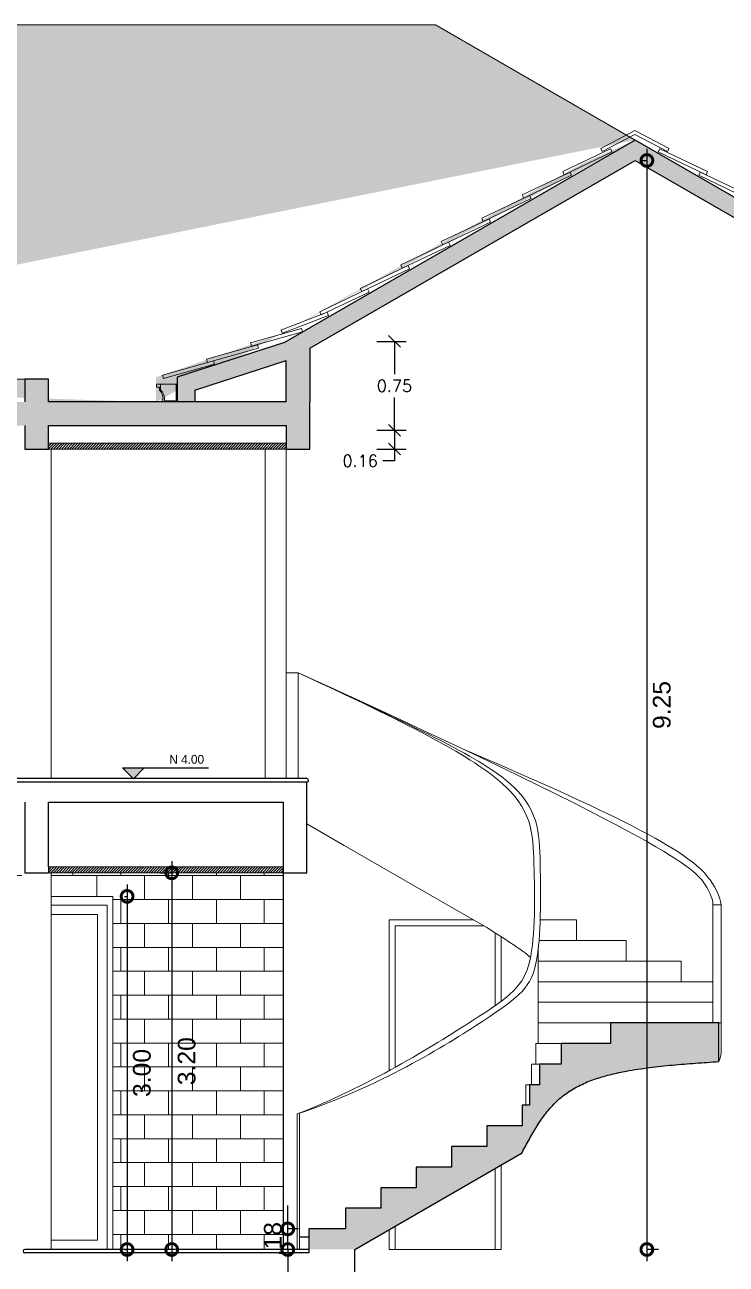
# Model space of a CAD drawing. Header units: metres. Extents: x -44 to 358, y -286 to 66.
# Drawn here: x 332.68 to 338.63, y 6.51 to 17.04 of the extents above; entities that cross this region are included whole.
import ezdxf

# ---------------------------------------------------------------- set-up
doc = ezdxf.new("R2010")
doc.units = ezdxf.units.M
doc.header["$LTSCALE"] = 0.3
doc.header["$PDMODE"] = 3
doc.linetypes.add('CONTINU', pattern=[0])
for name, color, linetype, lineweight in [('A-WALL', 7, 'Continuous', 30), ('corte', 7, 'Continuous', 30), ('S-STRS', 7, 'Continuous', 9), ('SE-2', 252, 'Continuous', 9), ('SE-3', 253, 'Continuous', 5), ('SE-4', 254, 'Continuous', 0)]:
    doc.layers.add(name, color=color, linetype=linetype, lineweight=lineweight)
for name, color, linetype in [('DIMENSIONES', 7, 'Continuous'), ('DIMTEXTO', 4, 'Continuous'), ('TEXTOS', 4, 'Continuous')]:
    doc.layers.add(name, color=color, linetype=linetype)
doc.layers.add('PUERTA', color=2, linetype='Continuous', plot=False)
doc.layers.add('RELLENO SECCION', color=8, linetype='Continuous', lineweight=0, transparency=0.4)
doc.styles.add('ESC100-2mm', font='arial.ttf', dxfattribs={"height": 0.15})
doc.styles.add('SMPLEX', font='simplex.shx')
doc.dimstyles.new('DIM-50', dxfattribs={"dimscale": 0.5, "dimtxt": 0.2, "dimasz": 0.2, "dimexe": 0.2, "dimexo": 0.2, "dimgap": 0.1, "dimtad": 0, "dimtih": 1, "dimtoh": 1, "dimzin": 0, "dimdsep": 46, "dimtxsty": 'SMPLEX', "dimblk1": 'OBLIQUE', "dimblk2": 'OBLIQUE', "dimsah": 1, "dimcen": 0.2, "dimclrd": 4, "dimclre": 4, "dimclrt": 4, "dimadec": 0, "dimazin": 0, "dimtfac": 1, "dimtmove": 0, "dimatfit": 3, "dimldrblk": 'OPEN30', "dimfxl": 0.3, "dimfxlon": 1, "dimtfill": 1, "dimtolj": 1, "dimtzin": 0, "dimarcsym": 0})
doc.dimstyles.new('DIMS100', dxfattribs={"dimtxt": 0.15, "dimasz": 0.2, "dimexe": 0.1, "dimexo": 0.1, "dimgap": 0.05, "dimtad": 2, "dimzin": 4, "dimdsep": 46, "dimtxsty": 'ESC100-2mm', "dimblk": 'DOTSMALL', "dimcen": 0.1, "dimdle": 0.1, "dimclrd": 256, "dimclre": 256, "dimclrt": 1, "dimadec": 0, "dimazin": 0, "dimtfac": 1, "dimtix": 1, "dimtmove": 2, "dimatfit": 3, "dimfxl": 1, "dimtolj": 1, "dimtzin": 0, "dimlwd": -1, "dimarcsym": 0})

# ---------------------------------------------------------------- blocks, each defined once
blk = doc.blocks.new('_DotSmall')
at = {"layer": 'PUERTA', "color": 0, "linetype": 'Continuous', "const_width": 0.5}
blk.add_lwpolyline([(-0.0625, 0, 1), (0.0625, 0, 1)], format="xyb", close=True, dxfattribs=at)
blk = doc.blocks.new('*D1002')
at = {"layer": 'DEFPOINTS', "color": 0, "transparency": 16777216}
for p in [(333.718, 9.838), (333.835, 6.638), (333.926, 6.638)]:
    blk.add_point(p, dxfattribs=at)
at = {"layer": 'DIMENSIONES', "transparency": 16777216}
blk.add_line((333.926, 9.938), (333.926, 6.538), dxfattribs=at)
at = {"layer": 'DIMENSIONES', "lineweight": -2, "transparency": 16777216}
blk.add_line((333.826, 9.838), (333.926, 9.838), dxfattribs=at)
at = {"layer": 'DIMENSIONES', "transparency": 16777216, "xscale": 0.2, "yscale": 0.2, "zscale": 0.2}
for p, rotation in [((333.926, 9.838), 90), ((333.926, 6.638), 270)]:
    blk.add_blockref('_DotSmall', p, dxfattribs=dict(at, rotation=rotation))
at = {"layer": 'DIMENSIONES', "color": 5, "transparency": 16777216, "insert": (334.053, 8.238), "char_height": 0.15, "attachment_point": 5, "rotation": 90, "style": 'ESC100-2mm'}
blk.add_mtext('\\A1;3.20', dxfattribs=at)
blk = doc.blocks.new('*D1003')
at = {"layer": 'DEFPOINTS', "color": 0, "transparency": 16777216}
for p in [(333.426, 9.638), (333.426, 6.638), (333.547, 6.638)]:
    blk.add_point(p, dxfattribs=at)
at = {"layer": 'DIMENSIONES', "transparency": 16777216}
blk.add_line((333.547, 9.738), (333.547, 6.538), dxfattribs=at)
at = {"layer": 'DIMENSIONES', "lineweight": -2, "transparency": 16777216}
for p, q in [((333.526, 9.638), (333.547, 9.638)), ((333.526, 6.638), (333.547, 6.638))]:
    blk.add_line(p, q, dxfattribs=at)
at = {"layer": 'DIMENSIONES', "transparency": 16777216, "xscale": 0.2, "yscale": 0.2, "zscale": 0.2}
for p, rotation in [((333.547, 9.638), 90), ((333.547, 6.638), 270)]:
    blk.add_blockref('_DotSmall', p, dxfattribs=dict(at, rotation=rotation))
at = {"layer": 'DIMENSIONES', "color": 5, "transparency": 16777216, "insert": (333.673, 8.138), "char_height": 0.15, "attachment_point": 5, "rotation": 90, "style": 'ESC100-2mm'}
blk.add_mtext('\\A1;3.00', dxfattribs=at)
blk = doc.blocks.new('INDI.PISO')
blk.add_hatch(color=256).paths.add_polyline_path([(0, 0), (0.183, 0), (0.092, -0.092)])
blk.add_line((0.183, 0), (0.728, 0))
blk.add_lwpolyline([(0, 0), (0.183, 0), (0.092, -0.092), (0, 0)])
blk = doc.blocks.new('*D983')
at = {"layer": 'DEFPOINTS', "color": 0, "transparency": 16777216}
for p in [(337.818, 15.89), (337.96, 6.638), (340.163, 6.638)]:
    blk.add_point(p, dxfattribs=at)
at = {"layer": 'DIMENSIONES', "transparency": 16777216}
blk.add_line((337.96, 15.99), (337.96, 6.538), dxfattribs=at)
at = {"layer": 'DIMENSIONES', "lineweight": -2, "transparency": 16777216}
for p, q in [((337.918, 15.89), (337.96, 15.89)), ((338.06, 6.638), (337.96, 6.638))]:
    blk.add_line(p, q, dxfattribs=at)
at = {"layer": 'DIMENSIONES', "transparency": 16777216, "xscale": 0.2, "yscale": 0.2, "zscale": 0.2}
for p, rotation in [((337.96, 15.89), 90), ((337.96, 6.638), 270)]:
    blk.add_blockref('_DotSmall', p, dxfattribs=dict(at, rotation=rotation))
at = {"layer": 'DIMENSIONES', "color": 5, "transparency": 16777216, "insert": (338.087, 11.264), "char_height": 0.15, "attachment_point": 5, "rotation": 90, "style": 'ESC100-2mm'}
blk.add_mtext('\\A1;9.25', dxfattribs=at)
blk = doc.blocks.new('*D1005')
at = {"layer": 'DEFPOINTS', "color": 0, "transparency": 16777216}
for p in [(334.911, 6.813), (335.103, 6.813), (335.103, 6.638)]:
    blk.add_point(p, dxfattribs=at)
at = {"layer": 'DIMENSIONES', "transparency": 16777216}
for p, q in [((334.911, 6.813), (334.911, 7.013)), ((334.911, 6.638), (334.911, 6.813)), ((334.911, 6.638), (334.911, 6.438))]:
    blk.add_line(p, q, dxfattribs=at)
at = {"layer": 'DIMENSIONES', "lineweight": -2, "transparency": 16777216}
for p, q in [((335.003, 6.813), (334.911, 6.813)), ((335.003, 6.638), (334.911, 6.638))]:
    blk.add_line(p, q, dxfattribs=at)
at = {"layer": 'DIMENSIONES', "transparency": 16777216, "xscale": 0.2, "yscale": 0.2, "zscale": 0.2}
for p, rotation in [((334.911, 6.813), 270), ((334.911, 6.638), 90)]:
    blk.add_blockref('_DotSmall', p, dxfattribs=dict(at, rotation=rotation))
at = {"layer": 'DIMENSIONES', "color": 5, "transparency": 16777216, "insert": (334.785, 6.726), "char_height": 0.15, "attachment_point": 5, "rotation": 90, "style": 'ESC100-2mm'}
blk.add_mtext('\\A1;.18', dxfattribs=at)
blk = doc.blocks.new('_OBLIQUE')
at = {"color": 0, "linetype": 'ByBlock'}
blk.add_line((-0.5, -0.5), (0.5, 0.5), dxfattribs=at)
blk = doc.blocks.new('*D1605')
at = {"layer": 'DEFPOINTS', "color": 0, "ltscale": 0.2, "transparency": 16777216}
for p in [(334.898, 14.353), (335.817, 14.353), (335.098, 13.598)]:
    blk.add_point(p, dxfattribs=at)
at = {"layer": 'DIMENSIONES', "color": 4, "lineweight": -2, "ltscale": 0.2, "transparency": 16777216}
for p, q in [((335.667, 14.353), (335.917, 14.353)), ((335.817, 14.353), (335.817, 14.076)), ((335.817, 13.598), (335.817, 13.876)), ((335.667, 13.598), (335.917, 13.598))]:
    blk.add_line(p, q, dxfattribs=at)
at = {"layer": 'DIMENSIONES', "color": 4, "lineweight": -2, "ltscale": 0.2, "transparency": 16777216, "xscale": 0.1, "yscale": 0.1, "zscale": 0.1}
for p, rotation in [((335.817, 14.353), 90), ((335.817, 13.598), 270)]:
    blk.add_blockref('_OBLIQUE', p, dxfattribs=dict(at, rotation=rotation))
at = {"layer": 'DIMENSIONES', "color": 4, "ltscale": 0.2, "transparency": 16777216, "insert": (335.817, 13.976), "char_height": 0.1, "attachment_point": 5, "style": 'SMPLEX', "bg_fill": 3, "box_fill_scale": 1.1, "bg_fill_color": 256, "bg_fill_true_color": 13158600, "bg_fill_transparency": 0}
blk.add_mtext('\\A1;0.75', dxfattribs=at)
blk = doc.blocks.new('_Open30')
at = {"color": 0, "lineweight": -2}
for p, q in [((-1, 0.27), (0, 0)), ((0, 0), (-1, -0.27)), ((0, 0), (-1, 0))]:
    blk.add_line(p, q, dxfattribs=at)
blk = doc.blocks.new('*D1606')
at = {"layer": 'DEFPOINTS', "color": 0, "ltscale": 0.2, "transparency": 16777216}
for p in [(335.098, 13.598), (335.098, 13.438), (335.817, 13.438)]:
    blk.add_point(p, dxfattribs=at)
at = {"layer": 'DIMENSIONES', "color": 4, "lineweight": -2, "ltscale": 0.2, "transparency": 16777216}
for p, q in [((335.667, 13.598), (335.917, 13.598)), ((335.817, 13.598), (335.817, 13.438)), ((335.667, 13.438), (335.917, 13.438)), ((335.817, 13.438), (335.817, 13.338)), ((335.817, 13.338), (335.717, 13.338))]:
    blk.add_line(p, q, dxfattribs=at)
at = {"layer": 'DIMENSIONES', "color": 4, "lineweight": -2, "ltscale": 0.2, "transparency": 16777216, "xscale": 0.1, "yscale": 0.1, "zscale": 0.1}
for p, rotation in [((335.817, 13.598), 90), ((335.817, 13.438), 270)]:
    blk.add_blockref('_OBLIQUE', p, dxfattribs=dict(at, rotation=rotation))
at = {"layer": 'DIMENSIONES', "color": 4, "ltscale": 0.2, "transparency": 16777216, "insert": (335.526, 13.338), "char_height": 0.1, "attachment_point": 5, "style": 'SMPLEX', "bg_fill": 3, "box_fill_scale": 1.1, "bg_fill_color": 256, "bg_fill_true_color": 13158600, "bg_fill_transparency": 0}
blk.add_mtext('\\A1;0.16', dxfattribs=at)
blk = doc.blocks.new('*D1933')
at = {"layer": 'DEFPOINTS', "color": 0, "ltscale": 0.2, "transparency": 16777216}
for p in [(332.208, 10.608), (332.778, 10.608), (332.778, 9.838)]:
    blk.add_point(p, dxfattribs=at)
at = {"layer": 'DIMENSIONES', "color": 4, "lineweight": -2, "ltscale": 0.2, "transparency": 16777216}
for p, q in [((332.358, 10.608), (332.108, 10.608)), ((332.208, 10.608), (332.208, 10.323)), ((332.208, 9.838), (332.208, 10.123)), ((332.358, 9.838), (332.108, 9.838))]:
    blk.add_line(p, q, dxfattribs=at)
at = {"layer": 'DIMENSIONES', "color": 4, "lineweight": -2, "ltscale": 0.2, "transparency": 16777216, "xscale": 0.1, "yscale": 0.1, "zscale": 0.1}
for p, rotation in [((332.208, 10.608), 90), ((332.208, 9.838), 270)]:
    blk.add_blockref('_OBLIQUE', p, dxfattribs=dict(at, rotation=rotation))
at = {"layer": 'DIMENSIONES', "color": 4, "ltscale": 0.2, "transparency": 16777216, "insert": (332.208, 10.223), "char_height": 0.1, "attachment_point": 5, "style": 'SMPLEX', "bg_fill": 3, "box_fill_scale": 1.1, "bg_fill_color": 256, "bg_fill_true_color": 13158600, "bg_fill_transparency": 0}
blk.add_mtext('\\A1;0.77', dxfattribs=at)
blk = doc.blocks.new('*D2316')
at = {"layer": 'DEFPOINTS', "color": 0, "ltscale": 0.2, "transparency": 16777216}
for p in [(332.213, 14.032), (332.678, 14.032), (332.678, 13.438)]:
    blk.add_point(p, dxfattribs=at)
at = {"layer": 'DIMTEXTO', "color": 4, "lineweight": -2, "ltscale": 0.2, "transparency": 16777216}
for p, q in [((332.363, 14.032), (332.113, 14.032)), ((332.213, 14.032), (332.213, 13.835)), ((332.213, 13.438), (332.213, 13.635)), ((332.363, 13.438), (332.113, 13.438))]:
    blk.add_line(p, q, dxfattribs=at)
at = {"layer": 'DIMTEXTO', "color": 4, "lineweight": -2, "ltscale": 0.2, "transparency": 16777216, "xscale": 0.1, "yscale": 0.1, "zscale": 0.1}
for p, rotation in [((332.213, 14.032), 90), ((332.213, 13.438), 270)]:
    blk.add_blockref('_OBLIQUE', p, dxfattribs=dict(at, rotation=rotation))
at = {"layer": 'DIMTEXTO', "color": 4, "ltscale": 0.2, "transparency": 16777216, "insert": (332.213, 13.735), "char_height": 0.1, "attachment_point": 5, "style": 'SMPLEX', "bg_fill": 3, "box_fill_scale": 1.1, "bg_fill_color": 256, "bg_fill_true_color": 13158600, "bg_fill_transparency": 0}
blk.add_mtext('\\A1;0.59', dxfattribs=at)

msp = doc.modelspace()

# ---------------------------------------------------------------- hatches: boundary and pattern name
at = {"true_color": 0xafd9aa}
h = msp.add_hatch(dxfattribs=at)
h.set_pattern_fill('ANGLE', color=9)
h.set_pattern_definition([(0, (-84.681, -28.184), (0, 6.985), [5.08, -1.905]), (90, (-84.681, -28.184), (-6.985, 4e-16), [5.08, -1.905])])
edge = h.paths.add_edge_path()
edge.add_spline(control_points=[(336.9403176, 9.4383447), (336.9816196, 9.6027191), (337.0322418, 9.9728608), (337.0029623, 10.4067671), (335.9315353, 11.1155703), (334.9943604, 11.6883447)], knot_values=[0, 0, 0, 0, 0.8721167415, 1.8721167415, 2.8721167415, 2.8721167415, 2.8721167415, 2.8721167415], degree=3, periodic=0)
edge.add_line((334.9943604, 11.6883447), (334.9818604, 11.6883447))
edge.add_line((334.9818604, 11.6883447), (334.9818604, 10.6383447))
edge.add_line((334.9818604, 10.6383447), (335.072928, 10.6383447))
edge.add_arc((335.072928, 10.6233447), 0.015, -90, 90, ccw=False)
edge.add_line((335.072928, 10.6083447), (335.072928, 10.4883447))
edge.add_line((335.072928, 10.4883447), (335.3898373, 10.4883447))
edge.add_line((335.3898373, 10.4883447), (335.3898373, 10.3133447))
edge.add_line((335.3898373, 10.3133447), (335.6898373, 10.3133447))
edge.add_line((335.6898373, 10.3133447), (335.6898373, 10.1383447))
edge.add_line((335.6898373, 10.1383447), (335.9898373, 10.1383447))
edge.add_line((335.9898373, 10.1383447), (335.9898373, 9.9633447))
edge.add_line((335.9898373, 9.9633447), (336.2898373, 9.9633447))
edge.add_line((336.2898373, 9.9633447), (336.2898373, 9.7883447))
edge.add_line((336.2898373, 9.7883447), (336.6003618, 9.7883447))
edge.add_line((336.6003618, 9.7883447), (336.6003618, 9.6133447))
edge.add_line((336.6003618, 9.6133447), (336.8898373, 9.6133447))
edge.add_line((336.8898373, 9.6133447), (336.9003618, 9.6133447))
edge.add_line((336.9003618, 9.6133447), (336.9003618, 9.4383447))
edge.add_line((336.9003618, 9.4383447), (336.931485, 9.4383447))
edge.add_line((336.931485, 9.4383447), (336.9351673, 9.4383447))
edge.add_line((336.9351673, 9.4383447), (336.9403176, 9.4383447))
edge = h.paths.add_edge_path()
edge.add_line((337.0319904, 8.9133447), (337.0286917, 8.9133447))
edge.add_line((337.0286917, 8.9133447), (337.0098893, 8.9133447))
edge.add_line((337.0098893, 8.9133447), (337.0098893, 9.0883447))
edge.add_spline(control_points=[(337.0098893, 9.0883447), (336.980918, 9.1093597), (336.9482558, 9.1369361), (336.9192838, 9.1606172)], knot_values=[0.5912622575, 0.5912622575, 0.5912622575, 0.5912622575, 1, 1, 1, 1], degree=3, periodic=0)
edge.add_spline(control_points=[(336.9192838, 9.1606172), (336.8741399, 9.0755592), (336.8117933, 8.9825284), (336.722928, 8.8795285)], knot_values=[3.4964616668, 3.4964616668, 3.4964616668, 3.4964616668, 3.8487849898, 3.8487849898, 3.8487849898, 3.8487849898], degree=3, periodic=0)
edge.add_spline(control_points=[(336.722928, 8.8795285), (336.7071181, 8.861204), (336.6904689, 8.842564), (336.672928, 8.8235973)], knot_values=[3.8487849898, 3.8487849898, 3.8487849898, 3.8487849898, 3.9114660028, 3.9114660028, 3.9114660028, 3.9114660028], degree=3, periodic=0)
edge.add_line((336.672928, 8.8235973), (336.672928, 7.6883447))
edge.add_line((336.672928, 7.6883447), (336.9003618, 7.6883447))
edge.add_line((336.9003618, 7.6883447), (336.9003618, 7.8633447))
edge.add_line((336.9003618, 7.8633447), (336.931485, 7.8633447))
edge.add_line((336.931485, 7.8633447), (336.931485, 8.0383447))
edge.add_line((336.931485, 8.0383447), (336.9799977, 8.0383447))
edge.add_line((336.9799977, 8.0383447), (336.9799977, 8.2133447))
edge.add_line((336.9799977, 8.2133447), (337.0167438, 8.2133447))
edge.add_line((337.0167438, 8.2133447), (337.0167438, 8.3883447))
edge.add_line((337.0167438, 8.3883447), (337.0362069, 8.3883447))
edge.add_line((337.0362069, 8.3883447), (337.0362069, 8.5513882))
edge.add_line((337.0362069, 8.5513882), (337.0365222, 8.7383447))
edge.add_line((337.0365222, 8.7383447), (337.0319904, 8.7383447))
edge.add_line((337.0319904, 8.7383447), (337.0319904, 8.9133447))
edge = h.paths.add_edge_path()
edge.add_spline(control_points=[(336.672928, 8.8235973), (336.6481521, 8.7968076), (336.4501955, 8.5922419), (336.1451538, 8.3496885), (335.822928, 8.1602718)], knot_values=[3.9114660028, 3.9114660028, 3.9114660028, 3.9114660028, 4, 4.5714504475, 4.5714504475, 4.5714504475, 4.5714504475], degree=3, periodic=0)
edge.add_line((335.822928, 8.1602718), (335.822928, 7.1633447))
edge.add_line((335.822928, 7.1633447), (336.0003618, 7.1633447))
edge.add_line((336.0003618, 7.1633447), (336.0003618, 7.3383447))
edge.add_line((336.0003618, 7.3383447), (336.3003618, 7.3383447))
edge.add_line((336.3003618, 7.3383447), (336.3003618, 7.5133447))
edge.add_line((336.3003618, 7.5133447), (336.6003618, 7.5133447))
edge.add_line((336.6003618, 7.5133447), (336.6003618, 7.6883447))
edge.add_line((336.6003618, 7.6883447), (336.672928, 7.6883447))
edge.add_line((336.672928, 7.6883447), (336.672928, 8.8235973))
edge = h.paths.add_edge_path()
edge.add_spline(control_points=[(335.822928, 8.1602718), (335.8064129, 8.1505636), (335.7897453, 8.1409096), (335.772928, 8.1313163)], knot_values=[4.5714504475, 4.5714504475, 4.5714504475, 4.5714504475, 4.6007389743, 4.6007389743, 4.6007389743, 4.6007389743], degree=3, periodic=0)
edge.add_line((335.772928, 8.1313163), (335.772928, 7.1633447))
edge.add_line((335.772928, 7.1633447), (335.822928, 7.1633447))
edge.add_line((335.822928, 7.1633447), (335.822928, 8.1602718))
edge = h.paths.add_edge_path()
edge.add_spline(control_points=[(335.772928, 8.1313163), (335.5436745, 8.00054), (335.2866122, 7.8810472), (335.009305, 7.7895768)], knot_values=[4.6007389743, 4.6007389743, 4.6007389743, 4.6007389743, 5, 5, 5, 5], degree=3, periodic=0)
edge.add_line((335.009305, 7.7895768), (335.009305, 6.6383447))
edge.add_line((335.009305, 6.6383447), (335.0898373, 6.6383447))
edge.add_line((335.0898373, 6.6383447), (335.0898373, 6.8133447))
edge.add_line((335.0898373, 6.8133447), (335.4003618, 6.8133447))
edge.add_line((335.4003618, 6.8133447), (335.4003618, 6.9883447))
edge.add_line((335.4003618, 6.9883447), (335.7003618, 6.9883447))
edge.add_line((335.7003618, 6.9883447), (335.7003618, 7.1633447))
edge.add_line((335.7003618, 7.1633447), (335.772928, 7.1633447))
edge.add_line((335.772928, 7.1633447), (335.772928, 8.1313163))
at = {"layer": 'RELLENO SECCION', "linetype": 'CONTINU', "transparency": 33554495}
h = msp.add_hatch(color=256, dxfattribs=at)
h.dxf.hatch_style = 1
h.paths.add_polyline_path([(337.860428, 15.8903474), (340.672928, 14.2665498), (340.672928, 13.4383447), (340.872928, 13.4383447), (340.872928, 14.1868944), (341.6338503, 13.9396558), (341.6338503, 13.8383447), (341.7838503, 13.8383447), (341.7838503, 14.0486372), (340.7923951, 14.3707805), (337.860428, 16.0635525), (337.4919401, 15.850806), (334.8822228, 14.344085), (333.972928, 14.0486372), (333.972928, 13.8383446), (333.8458695, 13.8383447), (332.8783891, 13.8383447), (332.8783891, 14.0318571), (332.6783891, 14.0318571), (332.6783891, 13.8383447), (332.6033891, 13.8383447), (332.6033891, 13.6383447), (332.6783891, 13.6383447), (332.6783891, 13.4383447), (332.8783891, 13.4383447), (332.8783891, 13.6383447), (334.897928, 13.6383447), (334.897928, 13.4383447), (335.097928, 13.4383447), (335.097928, 13.8383447), (335.097928, 14.2954173), (337.4785426, 15.6698658)])
h.paths.add_polyline_path([(334.897928, 14.1914685), (334.897928, 13.8383447), (334.122928, 13.8383446), (334.122928, 13.9396558)], flags=16)
h = msp.add_hatch(color=256, dxfattribs=at)
h.dxf.hatch_style = 1
edge = h.paths.add_edge_path()
edge.add_spline(control_points=[(336.9003618, 7.4603484), (336.910533, 7.4797553), (336.9310811, 7.5184545), (336.9622776, 7.5762958), (336.9891938, 7.623983), (337.011537, 7.6616683), (337.0345253, 7.6989568), (337.0646624, 7.744734), (337.1036038, 7.7977261), (337.1458294, 7.848159), (337.1916897, 7.895351), (337.2412967, 7.9386629), (337.2942944, 7.9775279), (337.350407, 8.0119169), (337.4089977, 8.041907), (337.4694323, 8.067842), (337.5518525, 8.0976752), (337.6574356, 8.1273931), (337.8075652, 8.1589432), (337.9809692, 8.185004), (338.1770736, 8.2061649), (338.373611, 8.2220401), (338.5048199, 8.23028), (338.5704534, 8.2339638)], knot_values=[0, 0, 0, 0, 0.0333333333, 0.0666666667, 0.1, 0.1166666667, 0.1333333333, 0.1666666667, 0.2, 0.2333333333, 0.2666666667, 0.3, 0.3333333333, 0.3666666667, 0.4, 0.4333333333, 0.4666666667, 0.5333333333, 0.6, 0.7, 0.8, 0.9, 1, 1, 1, 1], degree=3, periodic=0)
edge.add_line((338.5704534, 8.2339638), (338.5704534, 8.5633447))
edge.add_line((338.5704534, 8.5633447), (337.6498513, 8.5633447))
edge.add_line((337.6498513, 8.5633447), (337.6498513, 8.3883447))
edge.add_line((337.6498513, 8.3883447), (337.2315657, 8.3883447))
edge.add_line((337.2315657, 8.3883447), (337.2315657, 8.2133447))
edge.add_line((337.2315657, 8.2133447), (337.047989, 8.2133447))
edge.add_line((337.047989, 8.2133447), (337.047989, 8.0383447))
edge.add_line((337.047989, 8.0383447), (336.9638216, 8.0383447))
edge.add_line((336.9638216, 8.0383447), (336.9638216, 7.8633447))
edge.add_line((336.9638216, 7.8633447), (336.9003618, 7.8633447))
edge.add_line((336.9003618, 7.8633447), (336.9003618, 7.6883447))
edge.add_line((336.9003618, 7.6883447), (336.6003618, 7.6883447))
edge.add_line((336.6003618, 7.6883447), (336.6003618, 7.5133447))
edge.add_line((336.6003618, 7.5133447), (336.3003618, 7.5133447))
edge.add_line((336.3003618, 7.5133447), (336.3003618, 7.3383447))
edge.add_line((336.3003618, 7.3383447), (336.0003618, 7.3383447))
edge.add_line((336.0003618, 7.3383447), (336.0003618, 7.1633447))
edge.add_line((336.0003618, 7.1633447), (335.7003618, 7.1633447))
edge.add_line((335.7003618, 7.1633447), (335.7003618, 6.9883447))
edge.add_line((335.7003618, 6.9883447), (335.4003618, 6.9883447))
edge.add_line((335.4003618, 6.9883447), (335.4003618, 6.8133447))
edge.add_line((335.4003618, 6.8133447), (335.0898373, 6.8133447))
edge.add_line((335.0898373, 6.8133447), (335.0898373, 6.6383447))
edge.add_line((335.0898373, 6.6383447), (335.4792022, 6.6383447))
edge.add_line((335.4792022, 6.6383447), (336.9017785, 7.4630266))
at = {"layer": 'SE-2'}
h = msp.add_hatch(dxfattribs=at)
h.set_pattern_fill('ACET-2D-LINE', color=256, scale=0.005, angle=45)
h.set_pattern_definition([(45, (-179.531756, -243.010657), (-0.01122532015, 0.01122532015), [])])
h.paths.add_polyline_path([(332.8783891, 13.4883447), (332.8783891, 13.4383447), (334.897928, 13.4383447), (334.897928, 13.4883447)])
h = msp.add_hatch(dxfattribs=at)
h.set_pattern_fill('ACET-2D-LINE', color=256, scale=0.005, angle=45)
h.set_pattern_definition([(45, (-179.531756, -246.610657), (-0.01122532015, 0.01122532015), [])])
h.paths.add_polyline_path([(332.8783891, 9.8883447), (332.8783891, 9.8383447), (334.872928, 9.8383447), (334.872928, 9.8883447)])
at = {"layer": 'SE-3'}
h = msp.add_hatch(dxfattribs=at)
h.set_pattern_fill('AR-RSHKE', color=256, scale=0.0008)
h.set_pattern_definition([(0, (-84.68111, -28.18395), (0.51816, 0.24384), [0.12192, -0.1016, 0.14224, -0.06096, 0.18288, -0.08128]), (0, (-84.5592, -28.17379), (0.51816, 0.24384), [0.1016, -0.38608, 0.08128, -0.12192]), (0, (-84.31535, -28.19919), (0.51816, 0.24384), [0.06096, -0.62992]), (90, (-84.68111, -28.18395), (-0.17272, 0.24384), [0.23368, -0.74168]), (90, (-84.5592, -28.18395), (-0.17272, 0.24384), [0.2286, -0.74676]), (90, (-84.4576, -28.18395), (-0.17272, 0.24384), [0.21336, -0.762]), (90, (-84.31535, -28.19919), (-0.17272, 0.24384), [0.23368, -0.74168]), (90, (-84.2544, -28.19919), (-0.17272, 0.24384), [0.23368, -0.74168]), (90, (-84.07151, -28.18395), (-0.17272, 0.24384), [0.22352, -0.75184])])
edge = h.paths.add_edge_path()
edge.add_line((333.746877, 13.8383447), (332.8783891, 13.8383447))
edge.add_line((332.8783891, 13.8383447), (332.8783891, 14.0318571))
edge.add_line((332.8783891, 14.0318571), (332.6783891, 14.0318571))
edge.add_line((332.6783891, 14.0318571), (327.7838503, 14.0318571))
edge.add_line((337.860428, 16.0635525), (337.4120875, 15.8641136))
edge.add_line((337.4120875, 15.8641136), (334.8297471, 14.4067127))
edge.add_line((334.8297471, 14.4067127), (333.7930761, 14.0486372))
edge.add_line((333.7930761, 14.0486372), (333.7930761, 13.8383447))
edge.add_line((337.8560264, 16.0610113), (336.1641076, 17.0429235))
edge.add_line((325.5926707, 17.0429235), (336.1641076, 17.0429235))
edge.add_line((323.8838503, 16.0563356), (325.5926707, 17.0429235))
edge.add_line((326.8838503, 14.3242848), (323.8838503, 16.0563356))
edge.add_line((326.8838503, 14.3242848), (327.7836776, 14.0319132))
at = {"layer": 'SE-3', "transparency": 33554585}
h = msp.add_hatch(dxfattribs=at)
h.set_pattern_fill('AR-B816', color=256, scale=0.001)
h.set_pattern_definition([(0, (-85.70939, -28.18395), (0, 0.2032), []), (90, (-85.70939, -28.18395), (-0.2032, 0.2032), [0.2032, -0.2032])])
h.paths.add_polyline_path([(328.3264261, 9.5743486), (328.3264261, 9.6383486), (328.8435498, 9.6383486), (328.8435498, 9.8383447), (326.8838503, 9.8383447), (326.8838503, 6.6383447), (328.3264261, 6.6383447)])
h.paths.add_polyline_path([(332.6533891, 9.8383447), (329.0935498, 9.8383447), (329.0935498, 9.6383447), (332.6435498, 9.6383447), (332.6533891, 9.6383486)])
h.paths.add_polyline_path([(334.872928, 9.8383447), (332.9033891, 9.8383447), (332.9033891, 9.6383447), (333.2305219, 9.6383447), (333.4264261, 9.6383486), (333.4264261, 9.5743486), (333.4264261, 6.6383447), (334.872928, 6.6383447)])
h.paths.add_polyline_path([(334.2086675, 7.9975364), (334.2086675, 8.4803809), (333.8995611, 8.4803809), (333.8995611, 7.9975364)], flags=24)
h.paths.add_polyline_path([(333.8289498, 7.8975403), (333.8289498, 8.3803848), (333.5198434, 8.3803848), (333.5198434, 7.8975403)], flags=24)
h.paths.add_polyline_path([(334.9404381, 6.537782), (334.9404381, 6.9040848), (334.6313317, 6.9040848), (334.6313317, 6.537782)], flags=9)

# ---------------------------------------------------------------- linework, layer by layer
at = {"layer": 'A-WALL'}
msp.add_line((334.872928, 9.8383447), (334.872928, 6.6383447), dxfattribs=at)
at = {"layer": 'corte'}
for p, q in [((337.860428, 16.0635525), (334.8822228, 14.344085)), ((340.7923951, 14.3707805), (337.860428, 16.0635525)), ((335.097928, 14.2954173), (337.860428, 15.8903474)), ((337.860428, 15.8903474), (340.672928, 14.2665498)), ((334.8822228, 14.344085), (333.972928, 14.0486372)), ((335.097928, 14.2954173), (335.097928, 13.8383447)), ((334.122928, 13.9396558), (334.897928, 14.1914685)), ((334.897928, 13.8383447), (334.897928, 14.1914685)), ((332.8783891, 14.0318571), (332.6783891, 14.0318571)), ((332.6783891, 14.0318571), (332.6783891, 13.8383447)), ((332.8783891, 13.8383447), (332.8783891, 14.0318571)), ((333.972928, 14.0486372), (333.972928, 13.8383447)), ((334.122928, 13.9396558), (334.122928, 13.8383447)), ((333.972928, 13.8383447), (332.8783891, 13.8383447)), ((334.897928, 13.8383447), (333.9729278, 13.8383446)), ((335.097928, 13.4383447), (335.097928, 13.8383447)), ((332.6783891, 13.6383447), (332.6783891, 13.4383447)), ((332.8783891, 13.6383447), (334.897928, 13.6383447)), ((332.8783891, 13.4383447), (332.8783891, 13.6383447)), ((334.897928, 13.6383447), (334.897928, 13.4383447)), ((332.6783891, 13.4383447), (332.8783891, 13.4383447)), ((334.897928, 13.4383447), (335.097928, 13.4383447)), ((334.872928, 10.6383447), (332.5983891, 10.6383447)), ((335.072928, 10.6383447), (334.872928, 10.6383447)), ((334.872928, 10.6083447), (332.5983891, 10.6083447)), ((335.072928, 10.6083447), (334.872928, 10.6083447)), ((335.072928, 10.2537204), (335.072928, 10.6083447)), ((332.6783891, 10.4383447), (332.6783891, 9.8383447)), ((332.8783891, 10.4383447), (334.872928, 10.4383447)), ((332.8783891, 9.8883447), (332.8783891, 10.4383447)), ((334.872928, 10.4383447), (334.872928, 9.8883447)), ((335.072928, 9.8383447), (335.072928, 10.2537204)), ((332.6783891, 9.8383447), (332.8783891, 9.8383447)), ((332.8783891, 9.8883447), (332.8783891, 9.8383447)), ((334.872928, 9.8383447), (335.072928, 9.8383447)), ((337.6498513, 8.5633447), (337.6498513, 8.3883447)), ((338.5704534, 8.5633447), (337.6498513, 8.5633447)), ((338.5704534, 8.2339638), (338.5704534, 8.5633447)), ((337.6498513, 8.3883447), (337.2315657, 8.3883447)), ((337.2315657, 8.3883447), (337.2315657, 8.2133447)), ((337.047989, 8.2133447), (337.047989, 8.0383447)), ((337.2315657, 8.2133447), (337.047989, 8.2133447)), ((336.9638216, 8.0383447), (336.9638216, 7.8633447)), ((337.047989, 8.0383447), (336.9638216, 8.0383447)), ((336.9003618, 7.8633447), (336.9003618, 7.6883447)), ((336.9638216, 7.8633447), (336.9003618, 7.8633447)), ((336.6003618, 7.6883447), (336.6003618, 7.5133447)), ((336.9003618, 7.6883447), (336.6003618, 7.6883447)), ((336.3003618, 7.5133447), (336.3003618, 7.3383447)), ((336.6003618, 7.5133447), (336.3003618, 7.5133447)), ((335.4792022, 6.6383447), (336.9003618, 7.4603484)), ((336.0003618, 7.3383447), (336.0003618, 7.1633447)), ((336.3003618, 7.3383447), (336.0003618, 7.3383447)), ((335.7003618, 7.1633447), (335.7003618, 6.9883447)), ((336.0003618, 7.1633447), (335.7003618, 7.1633447)), ((335.7003618, 6.9883447), (335.4003618, 6.9883447)), ((335.4003618, 6.9883447), (335.4003618, 6.8122578)), ((335.4003618, 6.8133447), (335.0898373, 6.8133447)), ((335.0898373, 6.8133447), (335.0898373, 6.6083447)), ((335.0898373, 6.6383447), (332.6783891, 6.6383447)), ((335.4792022, 6.4383447), (335.4792022, 6.6383447)), ((335.0898373, 6.6083447), (332.6783891, 6.6083447))]:
    msp.add_line(p, q, dxfattribs=at)
at = {"layer": 'corte', "lineweight": 35}
msp.add_line((334.872928, 9.8383447), (334.872928, 9.8883447), dxfattribs=at)
at = {"layer": 'corte'}
for centre, start, end in [((335.072928, 10.6233447), 270, 90), ((332.6783891, 6.6233447), 90, 270)]:
    msp.add_arc(centre, 0.015, start, end, dxfattribs=at)
msp.add_open_spline([(336.9003618, 7.4603484), (336.910533, 7.4797553), (336.9310811, 7.5184545), (336.9622776, 7.5762958), (336.9891938, 7.623983), (337.011537, 7.6616683), (337.0345253, 7.6989568), (337.0646624, 7.744734), (337.1036038, 7.7977261), (337.1458294, 7.848159), (337.1916897, 7.895351), (337.2412967, 7.9386629), (337.2942944, 7.9775279), (337.350407, 8.0119169), (337.4089977, 8.041907), (337.4694323, 8.067842), (337.5518525, 8.0976752), (337.6574356, 8.1273931), (337.8075652, 8.1589432), (337.9809692, 8.185004), (338.1770736, 8.2061649), (338.373611, 8.2220401), (338.5048199, 8.23028), (338.5704534, 8.2339638)], degree=3, knots=[0, 0, 0, 0, 0.0333333333, 0.0666666667, 0.1, 0.1166666667, 0.1333333333, 0.1666666667, 0.2, 0.2333333333, 0.2666666667, 0.3, 0.3333333333, 0.3666666667, 0.4, 0.4333333333, 0.4666666667, 0.5333333333, 0.6, 0.7, 0.8, 0.9, 1, 1, 1, 1], dxfattribs=at)
at = {"layer": 'S-STRS'}
msp.add_line((338.5898373, 8.3179835), (338.5898373, 8.5513882), dxfattribs=at)
msp.add_open_spline([(338.5704534, 8.2339638), (338.5769036, 8.2479463), (338.5866004, 8.2759325), (338.5898373, 8.3039605), (338.5898373, 8.3179835)], degree=3, dxfattribs=at)
at = {"layer": 'SE-2'}
for p, q in [((333.7958696, 13.9633301), (333.7958696, 13.9883447)), ((333.7958696, 13.9883447), (333.8308696, 13.9883447)), ((333.8208696, 13.9633301), (333.7958696, 13.9633301)), ((333.8208695, 13.9383579), (333.8208695, 13.9633301)), ((333.8308696, 13.9883447), (333.8308696, 13.9426208)), ((333.8308696, 13.9883447), (333.972928, 13.9883447)), ((333.9629278, 13.8483446), (333.9629278, 13.9883447)), ((333.8458695, 13.8383447), (333.8458696, 13.8633574)), ((333.9729278, 13.8383446), (333.8458695, 13.8383447)), ((333.8458696, 13.8633574), (333.8538903, 13.8633578)), ((333.8629278, 13.8483446), (333.9629278, 13.8483446)), ((334.897928, 13.4883439), (332.8783891, 13.4884134)), ((332.9030704, 13.4383447), (332.8783891, 13.4383447)), ((334.897928, 13.4383447), (332.8783891, 13.4383447)), ((332.9033891, 10.6383447), (332.9033891, 13.4383447)), ((334.897928, 13.4383447), (334.897928, 10.6383447)), ((334.9990088, 11.5383447), (334.897928, 11.5383447)), ((334.9990088, 11.5383447), (334.9990088, 10.6383447)), ((335.3898373, 10.0712849), (335.072928, 10.2537204)), ((335.6898373, 9.8985836), (335.3898373, 10.0712849)), ((335.9898373, 9.7258822), (335.6898373, 9.8985836)), ((334.872928, 9.8883447), (332.8783891, 9.8884134)), ((334.872928, 9.8383447), (332.8783891, 9.8383447)), ((332.9033891, 6.6383447), (332.9033891, 9.8383447)), ((336.2898373, 9.5531809), (335.9898373, 9.7258822)), ((336.2898373, 9.5531809), (336.6003618, 9.374421)), ((338.5898373, 9.5676682), (338.5207304, 9.5676682)), ((338.5207304, 8.5633447), (338.5207304, 9.5676682)), ((338.5898373, 8.5633447), (338.5898373, 9.5676682)), ((337.0541403, 9.4383447), (337.3618447, 9.4383447)), ((337.3618447, 9.2633447), (337.3618447, 9.4383447)), ((337.0365222, 9.1810595), (337.0365222, 8.5513882)), ((337.0447212, 9.2633447), (337.7833451, 9.2633447)), ((337.7833451, 9.0883447), (337.7833451, 9.2633447)), ((337.0365222, 9.0883447), (338.2504265, 9.0883447)), ((338.2504265, 8.9133447), (338.2504265, 9.0883447)), ((337.0369431, 8.9133447), (338.5207304, 8.9133447)), ((338.5207304, 8.7383447), (337.0365222, 8.7383447)), ((338.5898373, 8.5513882), (338.5898373, 8.7383447)), ((337.0362069, 8.5513882), (337.0362069, 8.3883447)), ((337.6498513, 8.5633447), (337.0365222, 8.5633447)), ((338.5898373, 8.5633447), (338.5704534, 8.5633447)), ((337.0769194, 8.3883447), (337.2315657, 8.3883447)), ((336.9799977, 8.2133447), (336.9799977, 8.0383447)), ((337.047989, 8.2133447), (336.9799977, 8.2133447)), ((336.931485, 7.8633447), (336.931485, 8.0383447)), ((336.9638216, 8.0383447), (336.931485, 8.0383447)), ((334.989921, 7.7895768), (334.989921, 6.6383447)), ((335.009305, 7.7895768), (335.009305, 6.6383447))]:
    msp.add_line(p, q, dxfattribs=at)
for points in [[(337.8578993, 16.1434077), (337.5679325, 15.9923488), (337.581793, 15.9657427), (337.8578993, 16.1095809)], [(337.8578993, 16.1434077), (338.1478661, 15.9923488), (338.1340056, 15.9657427), (337.8578993, 16.1095809)]]:
    msp.add_lwpolyline(points, dxfattribs=at)
for points in [[(337.6512808, 15.9898889), (337.2452897, 15.7961088), (337.2582122, 15.7690347), (337.6642034, 15.9628148)], [(338.0695751, 15.9898889), (338.4755663, 15.7961088), (338.4626438, 15.7690347), (338.0566526, 15.9628148)], [(337.3075185, 15.7914349), (336.9015273, 15.5976549), (336.9144498, 15.5705807), (337.320441, 15.7643608)], [(338.4133375, 15.7914349), (338.8193287, 15.5976549), (338.8064062, 15.5705807), (338.400415, 15.7643608)], [(336.9637561, 15.5929809), (336.5577649, 15.3992009), (336.5706874, 15.3721268), (336.9766786, 15.5659068)], [(336.6199937, 15.394527), (336.2140025, 15.2007469), (336.226925, 15.1736728), (336.6329162, 15.3674528)], [(336.2762313, 15.196073), (335.8702401, 15.0022929), (335.8831626, 14.9752188), (336.2891538, 15.1689989)], [(335.9324689, 14.997619), (335.5264777, 14.803839), (335.5394002, 14.7767648), (335.9453914, 14.9705449)], [(335.5887065, 14.7991651), (335.1827153, 14.605385), (335.1956378, 14.5783109), (335.601629, 14.7720909)], [(335.2449441, 14.6007111), (334.8524611, 14.4487834), (334.8653836, 14.4217093), (335.2578666, 14.573637)], [(335.0267821, 14.4621654), (334.593739, 14.3402917), (334.6018663, 14.3114135), (335.0349095, 14.4332873)], [(334.6542651, 14.3250975), (334.221222, 14.2032237), (334.2293493, 14.1743456), (334.6623924, 14.2962194)], [(334.2817481, 14.1880296), (333.8487049, 14.0661558), (333.8568323, 14.0372776), (334.2898754, 14.1591514)]]:
    msp.add_lwpolyline(points, close=True, dxfattribs=at)
at = {"layer": 'SE-2', "flags": 128}
msp.add_lwpolyline([(337.0167438, 8.2133447), (337.0167438, 8.3883447), (337.0769194, 8.3883447)], dxfattribs=at)
at = {"layer": 'SE-2'}
for centre, radius, start, end in [((333.751459, 13.8630289), 0.1024318, 0.18398854, 47.34153995), ((333.7514591, 13.8630289), 0.1124317, 352.49538822, 45.06536722)]:
    msp.add_arc(centre, radius, start, end, dxfattribs=at)
for points in [[(334.9990088, 11.5383447), (335.9121513, 11.1155703), (336.9766225, 10.5754909), (337.0018325, 9.9857705), (337.0218975, 8.958958), (336.703544, 8.7135301), (335.5844721, 8.0186759), (334.989921, 7.7895768)], [(334.9990088, 11.5383447), (336.0028358, 11.0729509), (337.0358519, 10.591104), (337.0548715, 9.9857705), (337.0672095, 8.948489), (336.803544, 8.7135301), (335.6844721, 8.0186759), (334.989921, 7.7895768)]]:
    msp.add_open_spline(points, degree=3, dxfattribs=at)
for points, knots in [([(334.9990088, 11.5383447), (338.1747097, 10.091661), (338.4773798, 9.7432767), (338.5179676, 9.6167416), (338.5207304, 9.5676682)], [0, 0, 0, 0, 1, 1.5889712433, 1.5889712433, 1.5889712433, 1.5889712433]), ([(336.4086375, 10.8849251), (338.1953242, 10.1287607), (338.5157474, 9.7932767), (338.5774954, 9.6373218), (338.5898373, 9.5676682)], [0, 0, 0, 0, 1, 1.5889712433, 1.5889712433, 1.5889712433, 1.5889712433]), ([(336.6003618, 9.374421), (336.848942, 9.2144837), (336.8896023, 9.1863291), (336.9335278, 9.1532268), (336.9718059, 9.1182754)], [0.06269999477, 0.06269999477, 0.06269999477, 0.06269999477, 0.5, 0.84497596937, 0.84497596937, 0.84497596937, 0.84497596937])]:
    msp.add_open_spline(points, degree=3, knots=knots, dxfattribs=at)
at = {"layer": 'SE-3'}
for p, q in [((332.6783891, 14.0318571), (327.7838503, 14.0318571)), ((332.9033891, 13.4383447), (333.2264261, 13.4383447)), ((332.9033891, 13.4383447), (333.2264261, 13.4383447)), ((333.8202471, 13.4383447), (334.7202471, 13.4383447)), ((334.7202471, 13.4383447), (334.7202471, 10.6383447)), ((332.9033891, 9.6383447), (333.2305219, 9.6383447)), ((333.0992933, 9.6383486), (333.4264261, 9.6383486)), ((333.4264261, 9.6383486), (333.4264261, 9.5743486)), ((332.9033891, 9.5643525), (333.3764261, 9.5643525)), ((332.9033891, 9.5643525), (333.3764261, 9.5643525)), ((332.9033891, 9.4844267), (333.2965002, 9.4844267)), ((333.2965002, 9.4844267), (333.2965002, 6.7182745)), ((333.3764261, 6.6383486), (333.3764261, 9.5643525)), ((333.3764261, 9.5643525), (333.3764261, 6.6383486)), ((333.4264261, 9.5743486), (333.4264261, 6.6383486)), ((335.772928, 8.1582675), (335.772928, 9.4383447)), ((335.772928, 9.4383447), (336.4893197, 9.4383447)), ((335.822928, 8.1858027), (335.822928, 9.3883447)), ((335.822928, 9.3883447), (336.5761748, 9.3883447)), ((336.672928, 9.3278035), (336.672928, 8.7111775)), ((336.722928, 9.2954101), (336.722928, 8.7474912)), ((336.672928, 7.3303596), (336.672928, 6.6383447)), ((336.722928, 7.3593452), (336.722928, 6.6383447)), ((335.772928, 6.6383447), (335.772928, 6.8086205)), ((335.822928, 6.6383447), (335.822928, 6.837606)), ((333.2965002, 6.7182745), (332.9033891, 6.7182745)), ((335.772928, 6.6383447), (336.722928, 6.6383447))]:
    msp.add_line(p, q, dxfattribs=at)
at = {"layer": 'SE-4'}
for p in [(325.5926707, 17.0429235), (337.860428, 16.0635525)]:
    msp.add_line(p, (336.1641076, 17.0429235), dxfattribs=at)

# ---------------------------------------------------------------- block references
at = {"layer": 'TEXTOS'}
msp.add_blockref('INDI.PISO', (333.5091748, 10.7300114), dxfattribs=at)

# ---------------------------------------------------------------- texts
at = {"layer": 'TEXTOS', "insert": (334.2006134, 10.8400736), "char_height": 0.075, "attachment_point": 3, "style": 'ESC100-2mm'}
msp.add_mtext_dynamic_manual_height_columns('{\\Ftxt|c0;N 4.00}', width=2.216942069, gutter_width=0.5, heights=[0], dxfattribs=at)

# ---------------------------------------------------------------- dimensions: what is measured, and where the dimension line sits
at = {"layer": 'DIMENSIONES'}
for base, p1, p2, picture, middle in [((337.9601409, 6.6383447), (337.818162, 15.8903474), (340.163465, 6.6383447), '*D983', (338.0867268, 11.2643461)), ((333.926454, 6.6383447), (333.7179684, 9.8383447), (333.8352419, 6.6383447), '*D1002', (334.0530911, 8.2383447)), ((333.5467363, 6.6383486), (333.4264261, 9.6383486), (333.4264261, 6.6383486), '*D1003', (333.6733734, 8.1383486)), ((334.9113965376, 6.8133447196), (335.1026973125, 6.6383447196), (335.1026973125, 6.8133447196), '*D1005', (334.7848105894, 6.7258447196))]:
    dim = msp.add_linear_dim(base=base, p1=p1, p2=p2, angle=90, dimstyle='DIMS100', override={"dimexe": 0, "dimclrt": 5, "dimfxl": 0.1, "dimfxlon": 1}, dxfattribs=at)
    dim.commit()
    dim.dimension.update_dxf_attribs({"geometry": picture, "text_midpoint": middle})

# ---------------------------------------------------------------- next in the draw order: dimensions: what is measured, and where the dimension line sits
at = {"layer": 'DIMENSIONES', "ltscale": 0.2}
for base, p1, p2, picture, middle in [((335.816533, 14.3531523), (335.097928, 13.5983447), (334.897928, 14.3531523), '*D1605', (335.816533, 13.9757485)), ((332.2084295, 10.6083447), (332.7783891, 9.8383447), (332.7783891, 10.6083447), '*D1933', (332.2084295, 10.2233447))]:
    dim = msp.add_linear_dim(base=base, p1=p1, p2=p2, angle=90, dimstyle='DIM-50', dxfattribs=at)
    dim.commit()
    dim.dimension.update_dxf_attribs({"geometry": picture, "text_midpoint": middle})
at = {"layer": 'DIMTEXTO', "ltscale": 0.2}
dim = msp.add_linear_dim(base=(332.2128998, 14.0318571), p1=(332.6783891, 13.4383447), p2=(332.6783891, 14.0318571), angle=90, dimstyle='DIM-50', dxfattribs=at)
dim.commit()
dim.dimension.update_dxf_attribs({"geometry": '*D2316', "text_midpoint": (332.2128998, 13.7351009)})

# ---------------------------------------------------------------- next in the draw order: dimensions: what is measured, and where the dimension line sits
at = {"layer": 'DIMENSIONES', "ltscale": 0.2}
dim = msp.add_linear_dim(base=(335.816533, 13.4383447), p1=(335.097928, 13.5983447), p2=(335.097928, 13.4383447), angle=90, dimstyle='DIM-50', dxfattribs=at)
dim.commit()
dim.dimension.update_dxf_attribs({"geometry": '*D1606', "text_midpoint": (335.5260569, 13.3383447)})

doc.saveas('drawing.dxf')
